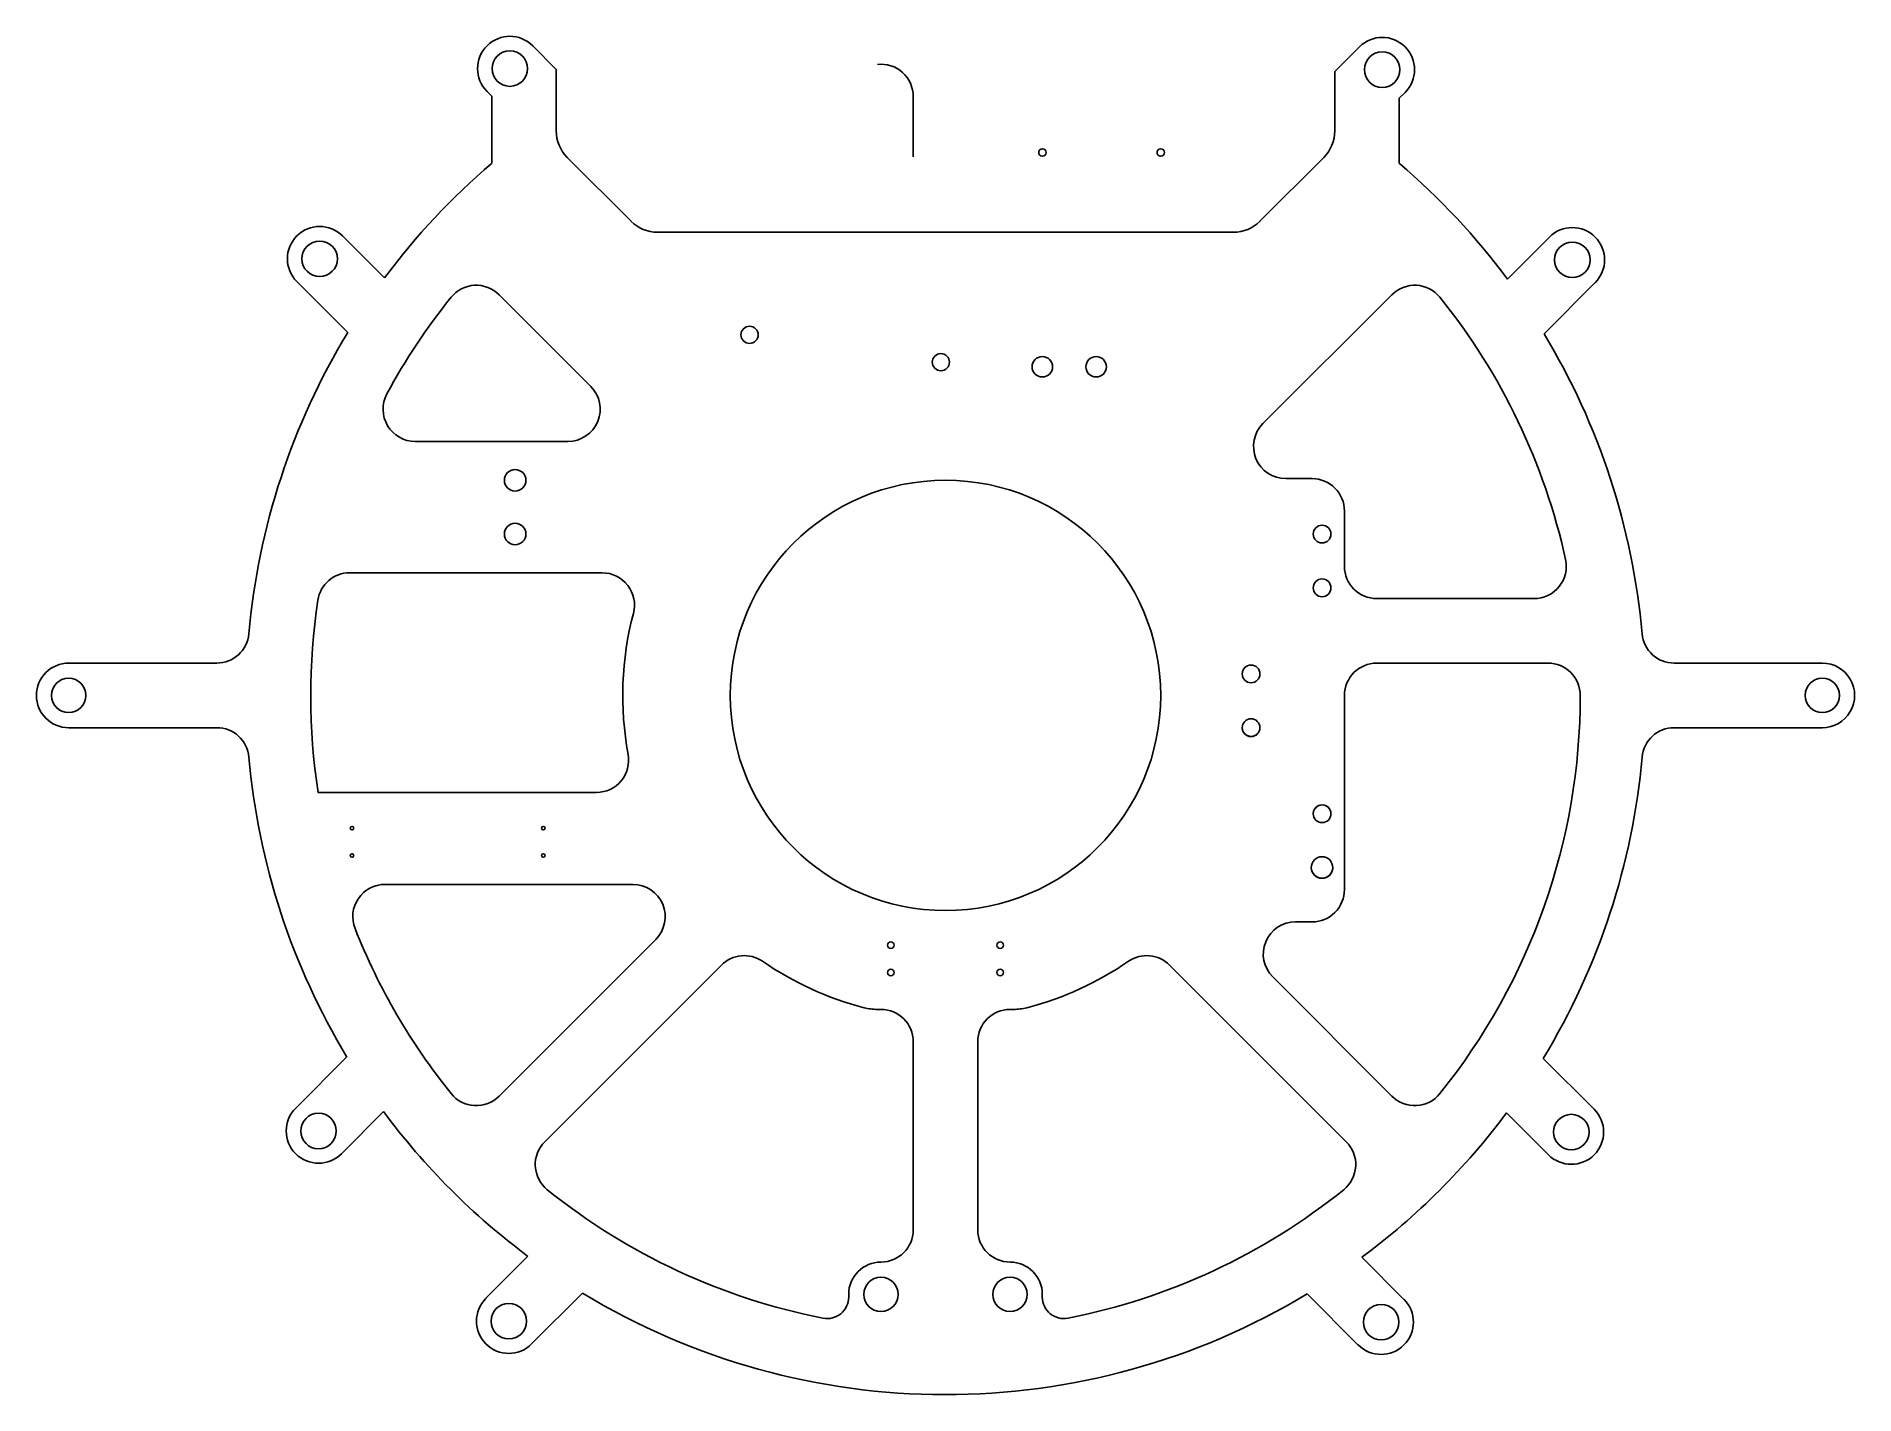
# Model space of a CAD drawing. Header units: millimetres. Extents: x -85 to 85, y -65 to 61.
import ezdxf

# ---------------------------------------------------------------- set-up
doc = ezdxf.new("R2010")
doc.units = ezdxf.units.MM
doc.layers.get('0').update_dxf_attribs({"linetype": 'CONTINUOUS'})

msp = doc.modelspace()

# ---------------------------------------------------------------- linework, layer by layer
for p, q in [((-38.37, 60.39), (-36.18, 58.2)), ((38.47, 60.29), (36.18, 58.01)), ((-36.18, 52.48), (-36.18, 58.2)), ((36.18, 52.48), (36.18, 58.01)), ((-42.61, 56.14), (-42.18, 55.72)), ((42.71, 56.04), (42.18, 55.52)), ((-42.18, 49.45), (-42.18, 55.72)), ((-3, 50.06), (-3, 55.68)), ((42.18, 49.45), (42.18, 55.52)), ((-35.16, 50.01), (-29.23, 44.08)), ((29.23, 44.08), (35.16, 50.01)), ((-56.04, 42.71), (-52.14, 38.81)), ((-26.76, 43.06), (26.76, 43.06)), ((56.14, 42.61), (52.23, 38.69)), ((-60.29, 38.47), (-55.56, 33.74)), ((60.39, 38.37), (55.63, 33.61)), ((-67.74, 3), (-81.5, 3)), ((81.5, 3), (67.73, 3)), ((-67.73, -3), (-81.5, -3)), ((81.5, -3), (67.73, -3)), ((27.74, -3.5), (27.74, -3.5)), ((29.06, -3.5), (29.06, -3.5)), ((34.34, -10.5), (34.34, -10.5)), ((35.66, -10.5), (35.66, -10.5)), ((34.13, -16.5), (34.13, -16.5)), ((35.87, -16.5), (35.87, -16.5)), ((-20.82, -25.07), (-37.25, -41.49)), ((20.82, -25.07), (37.25, -41.49)), ((-6.31, -29.19), (-6, -29.19)), ((6, -29.19), (6.31, -29.19)), ((-60.39, -38.37), (-55.63, -33.61)), ((-3, -32.19), (-3, -49.68)), ((3, -32.19), (3, -49.68)), ((60.29, -38.47), (55.56, -33.74)), ((-56.14, -42.61), (-52.23, -38.69)), ((56.04, -42.71), (52.14, -38.81)), ((-42.71, -56.04), (-38.81, -52.14)), ((42.61, -56.14), (38.69, -52.23)), ((-38.47, -60.29), (-33.74, -55.56)), ((-9, -55.68), (-9, -55.93)), ((9, -55.68), (9, -55.93)), ((38.37, -60.39), (33.61, -55.63))]:
    msp.add_line(p, q)
for points in [[(-32.97, 28.73), (-41.49, 37.25, 0.446019), (-45.95, 37.01, 0.045761), (-51.92, 28.03, 0.567895), (-49.28, 23.61), (-35.09, 23.61, 0.668181)], [(54.7, 9), (40.08, 9, -0.414214), (37.08, 12), (37.08, 17.15, 0.414214), (34.08, 20.15), (31.63, 20.15, -0.668179), (29.51, 25.27), (41.49, 37.25, -0.446019), (45.95, 37.01, -0.11604), (57.63, 12.64, -0.478974)], [(-32.44, -9.02), (-58.31, -9.02, -0.076155), (-58.33, 8.85, -0.370783), (-55.37, 11.4), (-31.91, 11.4, -0.49175), (-29.01, 7.63, 0.110677), (-29.5, -5.48, -0.469085)], [(56, 3), (40.08, 3, 0.414209), (37.08, 0), (37.08, -18.05, -0.414214), (34.08, -21.05), (32.54, -21.05, 0.668179), (30.41, -26.17), (41.49, -37.25, 0.446016), (45.95, -37.01, 0.171151), (59, 0, 0.414222)], [(-52.09, -17.57), (-29.06, -17.57, -0.668179), (-26.93, -22.69), (-41.49, -37.25, -0.446016), (-45.95, -37.01, -0.075624), (-54.88, -21.67, -0.529196)]]:
    msp.add_lwpolyline(points, format="xyb", close=True)
for centre, radius in [((-40.49, 58.27), 1.65), ((40.59, 58.17), 1.65), ((9.01, 50.47), 0.35), ((20.01, 50.47), 0.35), ((-58.17, 40.59), 1.65), ((58.26, 40.49), 1.65), ((-18.21, 33.52), 0.8), ((-0.43, 30.98), 0.8), ((9, 30.55), 0.95), ((14, 30.55), 0.95), ((0, 0), 20), ((-81.5, 0), 1.6), ((-81.5, 0), 1.6), ((81.5, 0), 1.6), ((81.5, 0), 1.6), ((-55.16, -12.34), 0.16), ((-37.38, -12.34), 0.16), ((-55.16, -14.88), 0.16), ((-37.38, -14.88), 0.16), ((-5.08, -23.22), 0.3), ((5.08, -23.22), 0.3), ((-5.08, -25.76), 0.3), ((5.08, -25.76), 0.3), ((-58.27, -40.49), 1.65), ((58.17, -40.59), 1.65), ((-6, -55.68), 1.6), ((6, -55.68), 1.6), ((-40.59, -58.17), 1.65), ((40.49, -58.26), 1.65)]:
    msp.add_circle(centre, radius)
for centre, radius, start, end in [((-40.49, 58.27), 3, 45, 225), ((40.59, 58.17), 3, -45, 135), ((-6, 55.68), 3, 0, 96.1503), ((-32.68, 52.48), 3.5, 180, 225), ((32.68, 52.48), 3.5, -45, 0), ((0, 0), 65, 130.4657, 143.3415), ((0, 0), 65, 36.5333, 49.5334), ((-26.76, 46.56), 3.5, 225, 270), ((26.76, 46.56), 3.5, 270, 315), ((-58.17, 40.59), 3, 45, 225), ((58.26, 40.49), 3, -45, 135), ((0, 0), 65, 148.732, 174.9403), ((0, 0), 65, 5.0616, 31.1405), ((-67.74, 6), 3, 270.001, 354.9403), ((67.73, 6), 3, 185.0616, 270.001), ((-81.5, 0), 3, 90.001, 270.001), ((81.5, 0), 3, -89.999, 90.0108), ((-67.73, -6), 3, 5.0645, 90.001), ((67.73, -6), 3, 90.001, 174.9375), ((0, 0), 65, 185.0645, 211.1405), ((0, 0), 65, 328.732, 354.9375), ((-18.7, -27.19), 3, 55.4757, 135), ((0, 0), 30, 235.4757, 255.3752), ((0, 0), 30, 284.6248, 304.5243), ((18.7, -27.19), 3, 45, 124.5243), ((-6.31, -24.19), 5, 255.3752, 270), ((-6, -32.19), 3, 0, 90), ((6, -32.19), 3, 90, 180), ((6.31, -24.19), 5, 270, 284.6248), ((-58.27, -40.49), 3, 135, 315), ((0, 0), 65, 216.5333, 233.3415), ((0, 0), 65, 306.5333, 323.3415), ((58.17, -40.59), 3, -135, 45), ((-35.13, -43.61), 3, 135, 231.1506), ((35.13, -43.61), 3, -51.1506, 45), ((0, 0), 59, 231.1506, 258.8731), ((0, 0), 59, 281.1269, 308.8494), ((-6, -49.68), 3, 270, 360), ((6, -49.68), 3, 180, 270), ((-6, -55.68), 3, 90, 180), ((6, -55.68), 3, 0, 90), ((0, 0), 65, 238.732, 301.1405), ((-40.59, -58.17), 3, 135, 315), ((-11, -55.93), 2, -101.1269, 0), ((11, -55.93), 2, 180, 281.1269), ((40.49, -58.26), 3, -135, 45)]:
    msp.add_arc(centre, radius, start, end)
for centre, major_axis in [((-40, 20), (-1, 0)), ((-40, 15), (-1, 0)), ((35, 15), (-0.825, 0)), ((35, 10), (0.825, 0)), ((28.4, 2), (-0.825, 0)), ((28.4, -3), (0.825, 0)), ((35, -11), (-0.825, 0)), ((35, -16), (-1, 0))]:
    msp.add_ellipse(centre, major_axis=major_axis, ratio=1)
for centre, major_axis, start_param, end_param in [((28.4, -3), (-0.825, 0), 3.141593, 6.283185), ((28.4, -3), (-0.825, 0), 0.651099, 2.490494), ((35, -11), (0.825, 0), 3.141593, 6.283185), ((35, -11), (0.825, 0), 0.651099, 2.490494), ((35, -16), (-1, 0), 3.141593, 6.283185), ((35, -16), (-1, 0), 0.523599, 2.617994)]:
    msp.add_ellipse(centre, major_axis=major_axis, ratio=1, start_param=start_param, end_param=end_param)
for points, knots in [([(27.74, -3.5), (27.74, -3.5), (27.74, -3.5), (27.74, -3.5), (27.74, -3.5), (27.74, -3.5), (27.74, -3.5), (27.74, -3.5), (27.74, -3.49), (27.74, -3.49), (27.73, -3.49), (27.73, -3.48), (27.73, -3.48), (27.72, -3.47), (27.72, -3.47), (27.72, -3.46), (27.71, -3.46), (27.71, -3.46), (27.71, -3.45), (27.71, -3.45), (27.7, -3.45), (27.7, -3.44), (27.7, -3.43), (27.69, -3.43), (27.69, -3.42), (27.68, -3.41), (27.68, -3.4), (27.67, -3.39), (27.67, -3.38), (27.66, -3.37), (27.65, -3.36), (27.65, -3.35), (27.65, -3.34), (27.65, -3.34), (27.64, -3.33), (27.64, -3.33), (27.64, -3.32), (27.63, -3.31), (27.63, -3.3), (27.62, -3.28), (27.62, -3.27), (27.61, -3.26), (27.61, -3.24), (27.61, -3.23), (27.6, -3.21), (27.6, -3.2), (27.59, -3.18), (27.59, -3.17), (27.59, -3.15), (27.59, -3.14), (27.59, -3.13), (27.58, -3.13), (27.58, -3.12), (27.58, -3.11), (27.58, -3.1), (27.58, -3.09), (27.58, -3.09), (27.58, -3.08), (27.58, -3.07), (27.58, -3.06), (27.58, -3.05), (27.58, -3.04), (27.58, -3.04), (27.58, -3.03), (27.58, -3.02), (27.57, -3.01), (27.57, -3)], [0, 0, 0, 0, 0.0252632, 0.0252632, 0.0252632, 0.0505212, 0.0505212, 0.0505212, 0.1008405, 0.1008405, 0.1008405, 0.1512285, 0.1512285, 0.1512285, 0.2016926, 0.2016926, 0.2016926, 0.2268475, 0.2268475, 0.2268475, 0.2519753, 0.2519753, 0.2519753, 0.3024261, 0.3024261, 0.3024261, 0.3529834, 0.3529834, 0.3529834, 0.403422, 0.403422, 0.403422, 0.4285434, 0.4285434, 0.4285434, 0.4537409, 0.4537409, 0.4537409, 0.5043405, 0.5043405, 0.5043405, 0.5549773, 0.5549773, 0.5549773, 0.605413, 0.605413, 0.605413, 0.6557552, 0.6557552, 0.6557552, 0.6810564, 0.6810564, 0.6810564, 0.7063933, 0.7063933, 0.7063933, 0.7317211, 0.7317211, 0.7317211, 0.7569984, 0.7569984, 0.7569984, 0.78219, 0.78219, 0.78219, 0.8073148, 0.8073148, 0.8073148, 0.8073148]), ([(29.23, -3), (29.23, -3.02), (29.22, -3.04), (29.22, -3.05), (29.22, -3.07), (29.22, -3.09), (29.22, -3.1), (29.22, -3.12), (29.21, -3.13), (29.21, -3.15), (29.21, -3.17), (29.21, -3.18), (29.2, -3.2), (29.2, -3.2), (29.2, -3.21), (29.2, -3.22), (29.19, -3.23), (29.19, -3.23), (29.19, -3.24), (29.19, -3.25), (29.18, -3.27), (29.18, -3.28), (29.17, -3.3), (29.17, -3.31), (29.16, -3.32), (29.16, -3.33), (29.15, -3.34), (29.15, -3.36), (29.14, -3.37), (29.13, -3.38), (29.13, -3.39), (29.12, -3.4), (29.12, -3.41), (29.11, -3.42), (29.11, -3.43), (29.1, -3.43), (29.1, -3.44), (29.09, -3.45), (29.09, -3.46), (29.08, -3.46), (29.08, -3.47), (29.08, -3.47), (29.07, -3.48), (29.07, -3.48), (29.07, -3.48), (29.07, -3.49), (29.07, -3.49), (29.06, -3.49), (29.06, -3.49), (29.06, -3.49), (29.06, -3.49), (29.06, -3.5), (29.06, -3.5), (29.06, -3.5), (29.06, -3.5), (29.06, -3.5), (29.06, -3.5), (29.06, -3.5), (29.06, -3.5), (29.06, -3.5), (29.06, -3.5)], [0, 0, 0, 0, 0.0503752, 0.0503752, 0.0503752, 0.1007857, 0.1007857, 0.1007857, 0.1514147, 0.1514147, 0.1514147, 0.2019436, 0.2019436, 0.2019436, 0.2270706, 0.2270706, 0.2270706, 0.252231, 0.252231, 0.252231, 0.3027459, 0.3027459, 0.3027459, 0.3533522, 0.3533522, 0.3533522, 0.4037993, 0.4037993, 0.4037993, 0.4541265, 0.4541265, 0.4541265, 0.5047194, 0.5047194, 0.5047194, 0.5553369, 0.5553369, 0.5553369, 0.6057581, 0.6057581, 0.6057581, 0.6560756, 0.6560756, 0.6560756, 0.6813312, 0.6813312, 0.6813312, 0.7065931, 0.7065931, 0.7065931, 0.7318178, 0.7318178, 0.7318178, 0.7569716, 0.7569716, 0.7569716, 0.7820999, 0.7820999, 0.7820999, 0.8073148, 0.8073148, 0.8073148, 0.8073148]), ([(34.18, -11), (34.18, -10.98), (34.18, -10.96), (34.18, -10.95), (34.18, -10.93), (34.18, -10.91), (34.18, -10.9), (34.18, -10.88), (34.19, -10.87), (34.19, -10.85), (34.19, -10.83), (34.19, -10.82), (34.2, -10.8), (34.2, -10.8), (34.2, -10.79), (34.2, -10.78), (34.21, -10.77), (34.21, -10.77), (34.21, -10.76), (34.21, -10.75), (34.22, -10.73), (34.22, -10.72), (34.23, -10.7), (34.23, -10.69), (34.24, -10.68), (34.24, -10.67), (34.25, -10.66), (34.25, -10.64), (34.26, -10.63), (34.27, -10.62), (34.27, -10.61), (34.28, -10.6), (34.28, -10.59), (34.29, -10.58), (34.29, -10.57), (34.3, -10.57), (34.3, -10.56), (34.31, -10.55), (34.31, -10.54), (34.32, -10.54), (34.32, -10.53), (34.32, -10.53), (34.33, -10.52), (34.33, -10.52), (34.33, -10.52), (34.33, -10.51), (34.33, -10.51), (34.34, -10.51), (34.34, -10.51), (34.34, -10.51), (34.34, -10.51), (34.34, -10.5), (34.34, -10.5), (34.34, -10.5), (34.34, -10.5), (34.34, -10.5), (34.34, -10.5), (34.34, -10.5), (34.34, -10.5), (34.34, -10.5), (34.34, -10.5)], [0, 0, 0, 0, 0.0503752, 0.0503752, 0.0503752, 0.1007857, 0.1007857, 0.1007857, 0.1514147, 0.1514147, 0.1514147, 0.2019436, 0.2019436, 0.2019436, 0.2270706, 0.2270706, 0.2270706, 0.252231, 0.252231, 0.252231, 0.3027459, 0.3027459, 0.3027459, 0.3533522, 0.3533522, 0.3533522, 0.4037993, 0.4037993, 0.4037993, 0.4541265, 0.4541265, 0.4541265, 0.5047194, 0.5047194, 0.5047194, 0.5553369, 0.5553369, 0.5553369, 0.6057581, 0.6057581, 0.6057581, 0.6560756, 0.6560756, 0.6560756, 0.6813312, 0.6813312, 0.6813312, 0.7065931, 0.7065931, 0.7065931, 0.7318178, 0.7318178, 0.7318178, 0.7569716, 0.7569716, 0.7569716, 0.7820999, 0.7820999, 0.7820999, 0.8073148, 0.8073148, 0.8073148, 0.8073148]), ([(35.66, -10.5), (35.66, -10.5), (35.66, -10.5), (35.66, -10.5), (35.66, -10.5), (35.66, -10.5), (35.66, -10.5), (35.66, -10.5), (35.66, -10.51), (35.66, -10.51), (35.67, -10.51), (35.67, -10.52), (35.67, -10.52), (35.68, -10.53), (35.68, -10.53), (35.68, -10.54), (35.69, -10.54), (35.69, -10.54), (35.69, -10.55), (35.69, -10.55), (35.7, -10.55), (35.7, -10.56), (35.7, -10.57), (35.71, -10.57), (35.71, -10.58), (35.72, -10.59), (35.72, -10.6), (35.73, -10.61), (35.73, -10.62), (35.74, -10.63), (35.75, -10.64), (35.75, -10.65), (35.75, -10.66), (35.75, -10.66), (35.76, -10.67), (35.76, -10.67), (35.76, -10.68), (35.77, -10.69), (35.77, -10.7), (35.78, -10.72), (35.78, -10.73), (35.79, -10.74), (35.79, -10.76), (35.79, -10.77), (35.8, -10.79), (35.8, -10.8), (35.81, -10.82), (35.81, -10.83), (35.81, -10.85), (35.81, -10.86), (35.81, -10.87), (35.82, -10.87), (35.82, -10.88), (35.82, -10.89), (35.82, -10.9), (35.82, -10.91), (35.82, -10.91), (35.82, -10.92), (35.82, -10.93), (35.82, -10.94), (35.82, -10.95), (35.82, -10.96), (35.82, -10.96), (35.82, -10.97), (35.82, -10.98), (35.83, -10.99), (35.83, -11)], [0, 0, 0, 0, 0.0252632, 0.0252632, 0.0252632, 0.0505212, 0.0505212, 0.0505212, 0.1008405, 0.1008405, 0.1008405, 0.1512285, 0.1512285, 0.1512285, 0.2016926, 0.2016926, 0.2016926, 0.2268475, 0.2268475, 0.2268475, 0.2519753, 0.2519753, 0.2519753, 0.3024261, 0.3024261, 0.3024261, 0.3529834, 0.3529834, 0.3529834, 0.403422, 0.403422, 0.403422, 0.4285434, 0.4285434, 0.4285434, 0.4537409, 0.4537409, 0.4537409, 0.5043405, 0.5043405, 0.5043405, 0.5549773, 0.5549773, 0.5549773, 0.605413, 0.605413, 0.605413, 0.6557552, 0.6557552, 0.6557552, 0.6810564, 0.6810564, 0.6810564, 0.7063933, 0.7063933, 0.7063933, 0.7317211, 0.7317211, 0.7317211, 0.7569984, 0.7569984, 0.7569984, 0.78219, 0.78219, 0.78219, 0.8073148, 0.8073148, 0.8073148, 0.8073148]), ([(34.13, -16.5), (34.13, -16.5), (34.13, -16.5), (34.13, -16.5), (34.13, -16.5), (34.13, -16.5), (34.13, -16.5), (34.13, -16.49), (34.13, -16.49), (34.13, -16.49), (34.13, -16.49), (34.12, -16.48), (34.12, -16.48), (34.12, -16.47), (34.12, -16.47), (34.11, -16.46), (34.11, -16.45), (34.11, -16.45), (34.1, -16.44), (34.1, -16.43), (34.1, -16.43), (34.1, -16.43), (34.09, -16.42), (34.09, -16.42), (34.09, -16.41), (34.09, -16.4), (34.08, -16.39), (34.08, -16.38), (34.07, -16.37), (34.07, -16.36), (34.06, -16.35), (34.06, -16.34), (34.06, -16.33), (34.05, -16.32), (34.05, -16.31), (34.05, -16.3), (34.05, -16.3), (34.04, -16.29), (34.04, -16.28), (34.04, -16.28), (34.04, -16.26), (34.03, -16.25), (34.03, -16.24), (34.03, -16.22), (34.02, -16.21), (34.02, -16.19), (34.02, -16.18), (34.01, -16.16), (34.01, -16.15), (34.01, -16.14), (34.01, -16.13), (34.01, -16.12), (34.01, -16.11), (34.01, -16.11), (34, -16.1), (34, -16.08), (34, -16.06), (34, -16.05), (34, -16.04), (34, -16.03), (34, -16.02), (34, -16.01), (34, -16.01), (34, -16)], [0, 0, 0, 0, 0.0250623, 0.0250623, 0.0250623, 0.0500869, 0.0500869, 0.0500869, 0.0998808, 0.0998808, 0.0998808, 0.1497567, 0.1497567, 0.1497567, 0.199817, 0.199817, 0.199817, 0.2497866, 0.2497866, 0.2497866, 0.2746444, 0.2746444, 0.2746444, 0.299534, 0.299534, 0.299534, 0.3495292, 0.3495292, 0.3495292, 0.3996333, 0.3996333, 0.3996333, 0.449616, 0.449616, 0.449616, 0.4744931, 0.4744931, 0.4744931, 0.499363, 0.499363, 0.499363, 0.5493627, 0.5493627, 0.5493627, 0.5994674, 0.5994674, 0.5994674, 0.6494108, 0.6494108, 0.6494108, 0.6742629, 0.6742629, 0.6742629, 0.6991667, 0.6991667, 0.6991667, 0.7492132, 0.7492132, 0.7492132, 0.7742761, 0.7742761, 0.7742761, 0.7993111, 0.7993111, 0.7993111, 0.7993111]), ([(36, -16), (36, -16.01), (36, -16.03), (36, -16.05), (36, -16.06), (36, -16.08), (36, -16.1), (35.99, -16.11), (35.99, -16.11), (35.99, -16.12), (35.99, -16.13), (35.99, -16.14), (35.99, -16.15), (35.99, -16.16), (35.98, -16.18), (35.98, -16.19), (35.98, -16.21), (35.97, -16.22), (35.97, -16.24), (35.97, -16.25), (35.96, -16.26), (35.96, -16.28), (35.96, -16.28), (35.96, -16.29), (35.95, -16.3), (35.95, -16.3), (35.95, -16.31), (35.95, -16.32), (35.94, -16.33), (35.94, -16.34), (35.94, -16.35), (35.93, -16.36), (35.93, -16.37), (35.92, -16.38), (35.92, -16.39), (35.91, -16.4), (35.91, -16.41), (35.91, -16.42), (35.91, -16.42), (35.9, -16.43), (35.9, -16.43), (35.9, -16.43), (35.9, -16.44), (35.89, -16.45), (35.89, -16.45), (35.89, -16.46), (35.88, -16.47), (35.88, -16.47), (35.88, -16.48), (35.88, -16.48), (35.87, -16.49), (35.87, -16.49), (35.87, -16.49), (35.87, -16.49), (35.87, -16.49), (35.87, -16.49), (35.87, -16.49), (35.87, -16.5), (35.87, -16.5), (35.87, -16.5), (35.87, -16.5), (35.87, -16.5), (35.87, -16.5), (35.87, -16.5)], [0, 0, 0, 0, 0.0500917, 0.0500917, 0.0500917, 0.1001506, 0.1001506, 0.1001506, 0.1250671, 0.1250671, 0.1250671, 0.1499132, 0.1499132, 0.1499132, 0.1998274, 0.1998274, 0.1998274, 0.2499017, 0.2499017, 0.2499017, 0.2998714, 0.2998714, 0.2998714, 0.3247301, 0.3247301, 0.3247301, 0.3496169, 0.3496169, 0.3496169, 0.3996155, 0.3996155, 0.3996155, 0.4497305, 0.4497305, 0.4497305, 0.4997312, 0.4997312, 0.4997312, 0.5246214, 0.5246214, 0.5246214, 0.5494795, 0.5494795, 0.5494795, 0.5994661, 0.5994661, 0.5994661, 0.6495628, 0.6495628, 0.6495628, 0.6994865, 0.6994865, 0.6994865, 0.7243329, 0.7243329, 0.7243329, 0.7492496, 0.7492496, 0.7492496, 0.7742557, 0.7742557, 0.7742557, 0.7993111, 0.7993111, 0.7993111, 0.7993111])]:
    msp.add_open_spline(points, degree=3, knots=knots)

doc.saveas('drawing.dxf')
